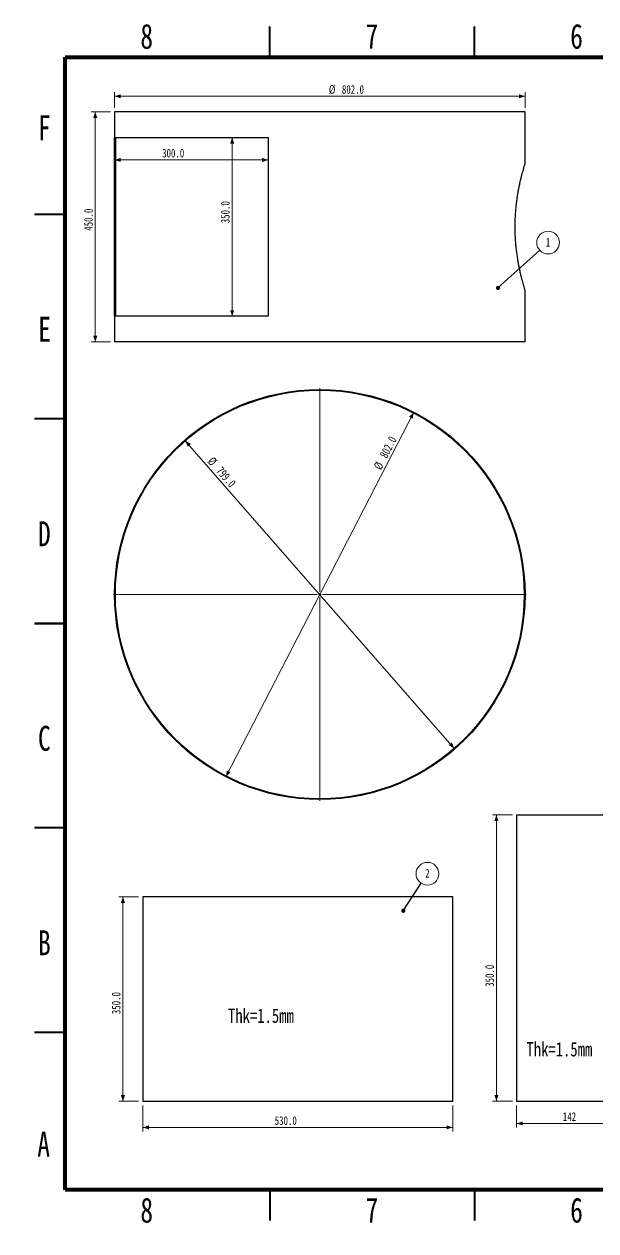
# Paper-space layout 'Sheet5' of a CAD drawing. Header units: millimetres. Extents: x 0 to 418, y 0 to 295.
# Drawn here: x 0 to 139.7, y 0 to 295 of the extents above; entities that cross this region are included whole.
import ezdxf

# ---------------------------------------------------------------- set-up
doc = ezdxf.new("R2010")
doc.units = ezdxf.units.MM
doc.styles.add('SLDTEXTSTYLE0', font='TXT', dxfattribs={"width": 0.75})
doc.dimstyles.new('SLDDIMSTYLE15', dxfattribs={"dimtxt": 2.116667, "dimasz": 1.5, "dimexe": 0, "dimexo": 0.0625, "dimgap": 0.529167, "dimtad": 1, "dimdec": 1, "dimlfac": 7, "dimrnd": 1e-09, "dimzin": 4, "dimdsep": 46, "dimtxsty": 'SLDTEXTSTYLE0', "dimsah": 1, "dimcen": 0.09, "dimadec": 0, "dimazin": 1, "dimtfac": 1, "dimtdec": 0, "dimtofl": 0, "dimtmove": 0, "dimatfit": 3, "dimfxl": 1, "dimfrac": 2, "dimtolj": 1, "dimtzin": 12, "dimarcsym": 0})
doc.dimstyles.new('SLDDIMSTYLE21', dxfattribs={"dimtxt": 2.116667, "dimasz": 1.5, "dimexe": 0, "dimexo": 0.0625, "dimgap": 0.529167, "dimtad": 1, "dimdec": 1, "dimlfac": 8, "dimrnd": 1e-09, "dimzin": 4, "dimdsep": 46, "dimtxsty": 'SLDTEXTSTYLE0', "dimsah": 1, "dimcen": 0, "dimadec": 0, "dimazin": 1, "dimtfac": 1, "dimtdec": 0, "dimtmove": 0, "dimatfit": 3, "dimfxl": 1, "dimfrac": 2, "dimtolj": 1, "dimtzin": 12, "dimarcsym": 0})
doc.dimstyles.new('SLDDIMSTYLE26', dxfattribs={"dimtxt": 2.116667, "dimasz": 1.5, "dimexe": 0, "dimexo": 0.0625, "dimgap": 0.529167, "dimtad": 1, "dimdec": 1, "dimlfac": 5, "dimrnd": 1e-09, "dimzin": 4, "dimdsep": 46, "dimtxsty": 'SLDTEXTSTYLE0', "dimsah": 1, "dimcen": 0.09, "dimadec": 0, "dimazin": 1, "dimtfac": 1, "dimtdec": 0, "dimtofl": 0, "dimtmove": 0, "dimatfit": 3, "dimfxl": 1, "dimfrac": 2, "dimtolj": 1, "dimtzin": 12, "dimarcsym": 0})
doc.dimstyles.new('SLDDIMSTYLE29', dxfattribs={"dimtxt": 2.116667, "dimasz": 1.5, "dimexe": 0, "dimexo": 0.0625, "dimgap": 0.529167, "dimtad": 1, "dimdec": 1, "dimlfac": 8, "dimrnd": 1e-09, "dimzin": 4, "dimdsep": 46, "dimtxsty": 'SLDTEXTSTYLE0', "dimsah": 1, "dimcen": 0.09, "dimadec": 0, "dimazin": 1, "dimtfac": 1, "dimtdec": 0, "dimtofl": 0, "dimtmove": 0, "dimatfit": 3, "dimfxl": 1, "dimfrac": 2, "dimtolj": 1, "dimtzin": 12, "dimarcsym": 0})
doc.dimstyles.new('SLDDIMSTYLE3', dxfattribs={"dimtxt": 0.18, "dimasz": 1, "dimexe": 0, "dimexo": 0.0625, "dimgap": 0, "dimtad": 0, "dimtih": 1, "dimtoh": 1, "dimdec": 0, "dimrnd": 1e-09, "dimzin": 0, "dimdsep": 46, "dimtxsty": 'Standard', "dimblk1": 'DOT', "dimblk2": 'DOT', "dimsah": 1, "dimcen": 0.09, "dimadec": 0, "dimazin": 0, "dimtfac": 1, "dimtdec": 0, "dimtofl": 0, "dimtmove": 0, "dimatfit": 3, "dimldrblk": 'DOT', "dimfxl": 1, "dimfrac": 2, "dimtolj": 1, "dimtzin": 0, "dimarcsym": 0})
doc.dimstyles.new('SLDDIMSTYLE31', dxfattribs={"dimtxt": 2.116667, "dimasz": 1.5, "dimexe": 0, "dimexo": 0.0625, "dimgap": 0.529167, "dimtad": 1, "dimdec": 0, "dimlfac": 5, "dimrnd": 1e-09, "dimzin": 12, "dimdsep": 46, "dimtxsty": 'SLDTEXTSTYLE0', "dimsah": 1, "dimcen": 0.09, "dimadec": 0, "dimazin": 3, "dimtfac": 1, "dimtdec": 0, "dimtofl": 0, "dimtmove": 0, "dimatfit": 3, "dimfxl": 1, "dimfrac": 2, "dimtolj": 1, "dimtzin": 12, "dimarcsym": 0})
doc.dimstyles.new('SLDDIMSTYLE33', dxfattribs={"dimtxt": 2.116667, "dimasz": 1.5, "dimexe": 0, "dimexo": 0.0625, "dimgap": 0.529167, "dimtad": 1, "dimdec": 1, "dimlfac": 5, "dimrnd": 1e-09, "dimzin": 12, "dimdsep": 46, "dimtxsty": 'SLDTEXTSTYLE0', "dimblk1": 'NONE', "dimblk2": 'NONE', "dimsah": 1, "dimcen": 0, "dimadec": 0, "dimazin": 3, "dimtfac": 1, "dimtdec": 0, "dimtofl": 0, "dimtmove": 0, "dimatfit": 3, "dimldrblk": 'NONE', "dimfxl": 1, "dimfrac": 2, "dimtolj": 1, "dimtzin": 12, "dimarcsym": 0})

# ---------------------------------------------------------------- blocks, each defined once
blk = doc.blocks.new('_D_73')
at = {"color": 7, "linetype": 'Continuous', "lineweight": 18, "transparency": 16777216}
for p, q in [((22.1, 274.6), (22.1, 278.4)), ((22.1, 277.4), (122.35, 277.4)), ((122.35, 274.6), (122.35, 278.4))]:
    blk.add_line(p, q, dxfattribs=at)
for points in [[(22.1, 277.4), (23.6, 276.9), (23.6, 277.9)], [(122.35, 277.4), (120.85, 277.9), (120.85, 276.9)]]:
    blk.add_solid(points, dxfattribs=at)
at = {"color": 7, "linetype": 'Continuous', "lineweight": 18, "transparency": 16777216, "char_height": 2.117, "attachment_point": 1, "style": 'SLDTEXTSTYLE0'}
for s, insert in [('%%c', (74.43, 280.13)), ('802.0', (77.62, 280.13))]:
    blk.add_mtext(s, dxfattribs=dict(at, insert=insert))
blk = doc.blocks.new('_D_74')
at = {"color": 7, "linetype": 'Continuous', "lineweight": 18, "transparency": 16777216}
for p, q in [((21.1, 273.6), (16.37, 273.6)), ((17.37, 273.6), (17.37, 217.35)), ((21.1, 217.35), (16.37, 217.35))]:
    blk.add_line(p, q, dxfattribs=at)
for points in [[(17.37, 273.6), (16.87, 272.1), (17.87, 272.1)], [(17.37, 217.35), (17.87, 218.85), (16.87, 218.85)]]:
    blk.add_solid(points, dxfattribs=at)
at = {"color": 7, "linetype": 'Continuous', "lineweight": 18, "transparency": 16777216, "insert": (14.64, 244.53), "char_height": 2.117, "attachment_point": 1, "rotation": 90, "style": 'SLDTEXTSTYLE0'}
blk.add_mtext('450.0', dxfattribs=at)
blk = doc.blocks.new('_D_75')
at = {"color": 7, "linetype": 'Continuous', "lineweight": 18, "transparency": 16777216}
for p, q in [((59.6, 266.35), (59.6, 260.83)), ((22.1, 261.83), (59.6, 261.83))]:
    blk.add_line(p, q, dxfattribs=at)
for points in [[(22.1, 261.83), (23.6, 261.33), (23.6, 262.33)], [(59.6, 261.83), (58.1, 262.33), (58.1, 261.33)]]:
    blk.add_solid(points, dxfattribs=at)
at = {"color": 7, "linetype": 'Continuous', "lineweight": 18, "transparency": 16777216, "insert": (33.71, 264.56), "char_height": 2.117, "attachment_point": 1, "style": 'SLDTEXTSTYLE0'}
blk.add_mtext('300.0', dxfattribs=at)
blk = doc.blocks.new('_D_76')
at = {"color": 7, "linetype": 'Continuous', "lineweight": 18, "transparency": 16777216}
blk.add_line((50.81, 267.35), (50.81, 223.6), dxfattribs=at)
for points in [[(50.81, 267.35), (50.31, 265.85), (51.31, 265.85)], [(50.81, 223.6), (51.31, 225.1), (50.31, 225.1)]]:
    blk.add_solid(points, dxfattribs=at)
at = {"color": 7, "linetype": 'Continuous', "lineweight": 18, "transparency": 16777216, "insert": (48.08, 246.36), "char_height": 2.117, "attachment_point": 1, "rotation": 90, "style": 'SLDTEXTSTYLE0'}
blk.add_mtext('350.0', dxfattribs=at)
blk = doc.blocks.new('SW_NOTE_71')
at = {"color": 0, "linetype": 'Continuous', "lineweight": 0}
blk.add_circle((2.06, 1.87), 2.78, dxfattribs=at)
at = {"color": 0, "linetype": 'Continuous', "lineweight": 0, "insert": (2.04, 3.03), "char_height": 2.12, "attachment_point": 2, "style": 'SLDTEXTSTYLE0'}
blk.add_mtext('1', dxfattribs=at)
blk = doc.blocks.new('_DOT')
at = {"color": 0, "linetype": 'ByBlock', "lineweight": -2}
blk.add_line((-0.5, 0), (-1, 0), dxfattribs=at)
at = {"color": 0, "linetype": 'ByBlock', "const_width": 0.5}
blk.add_lwpolyline([(-0.25, 0, 1), (0.25, 0, 1)], format="xyb", close=True, dxfattribs=at)
blk = doc.blocks.new('_D_77')
at = {"color": 7, "linetype": 'Continuous', "lineweight": 18, "transparency": 16777216}
blk.add_line((95.18, 200.14), (49.28, 111.02), dxfattribs=at)
for points in [[(95.18, 200.14), (94.05, 199.04), (94.93, 198.58)], [(49.28, 111.02), (50.41, 112.12), (49.52, 112.58)]]:
    blk.add_solid(points, dxfattribs=at)
at = {"color": 7, "linetype": 'Continuous', "lineweight": 18, "transparency": 16777216, "char_height": 2.117, "attachment_point": 1, "rotation": 62.7505, "style": 'SLDTEXTSTYLE0'}
for s, insert in [('802.0', (86.73, 189.7)), ('%%c', (85.27, 186.86))]:
    blk.add_mtext(s, dxfattribs=dict(at, insert=insert))
blk = doc.blocks.new('_D_78')
at = {"color": 7, "linetype": 'Continuous', "lineweight": 18, "transparency": 16777216}
blk.add_line((39.37, 193.19), (105.08, 117.97), dxfattribs=at)
for points in [[(39.37, 193.19), (39.98, 191.73), (40.73, 192.39)], [(105.08, 117.97), (104.47, 119.43), (103.72, 118.77)]]:
    blk.add_solid(points, dxfattribs=at)
at = {"color": 7, "linetype": 'Continuous', "lineweight": 18, "transparency": 16777216, "char_height": 2.117, "attachment_point": 1, "rotation": 311.1411, "style": 'SLDTEXTSTYLE0'}
for s, insert in [('%%c', (46.26, 189.45)), ('799.0', (48.36, 187.05))]:
    blk.add_mtext(s, dxfattribs=dict(at, insert=insert))
blk = doc.blocks.new('SW_CENTERMARKSYMBOL_11')
at = {"color": 0, "linetype": 'Continuous', "lineweight": 0}
for p, q in [((0, 0.625), (0, 50.4375)), ((-0.625, 0), (-50.4375, 0)), ((0, 0), (-0.3125, 0)), ((0, 0), (0, 0.3125)), ((0, 0), (0, -0.3125)), ((0, 0), (0.3125, 0)), ((0.625, 0), (50.4375, 0)), ((0, -0.625), (0, -50.4375))]:
    blk.add_line(p, q, dxfattribs=at)
blk = doc.blocks.new('_D_83')
at = {"color": 7, "linetype": 'Continuous', "lineweight": 18, "transparency": 16777216}
for p, q in [((28.97, 30.68), (28.97, 24.29)), ((104.69, 30.68), (104.69, 24.29)), ((28.97, 25.29), (104.69, 25.29))]:
    blk.add_line(p, q, dxfattribs=at)
for points in [[(28.97, 25.29), (30.47, 24.79), (30.47, 25.79)], [(104.69, 25.29), (103.19, 25.79), (103.19, 24.79)]]:
    blk.add_solid(points, dxfattribs=at)
at = {"color": 7, "linetype": 'Continuous', "lineweight": 18, "transparency": 16777216, "insert": (61.2, 28.02), "char_height": 2.117, "attachment_point": 1, "style": 'SLDTEXTSTYLE0'}
blk.add_mtext('530.0', dxfattribs=at)
blk = doc.blocks.new('_D_84')
at = {"color": 7, "linetype": 'Continuous', "lineweight": 18, "transparency": 16777216}
for p, q in [((27.97, 81.68), (23.13, 81.68)), ((24.13, 81.68), (24.13, 31.68)), ((27.97, 31.68), (23.13, 31.68))]:
    blk.add_line(p, q, dxfattribs=at)
for points in [[(24.13, 81.68), (23.63, 80.18), (24.63, 80.18)], [(24.13, 31.68), (24.63, 33.18), (23.63, 33.18)]]:
    blk.add_solid(points, dxfattribs=at)
at = {"color": 7, "linetype": 'Continuous', "lineweight": 18, "transparency": 16777216, "insert": (21.41, 52.99), "char_height": 2.117, "attachment_point": 1, "rotation": 90, "style": 'SLDTEXTSTYLE0'}
blk.add_mtext('350.0', dxfattribs=at)
blk = doc.blocks.new('SW_NOTE_72')
at = {"color": 0, "linetype": 'Continuous', "lineweight": 0}
blk.add_circle((1.52, 2.33), 2.78, dxfattribs=at)
at = {"color": 0, "linetype": 'Continuous', "lineweight": 0, "insert": (1.5, 3.49), "char_height": 2.12, "attachment_point": 2, "style": 'SLDTEXTSTYLE0'}
blk.add_mtext('2', dxfattribs=at)
blk = doc.blocks.new('_D_85')
at = {"color": 7, "linetype": 'Continuous', "lineweight": 18, "transparency": 16777216}
for p, q in [((120.31, 30.68), (120.31, 25.26)), ((148.69, 30.68), (148.69, 25.26)), ((120.31, 26.26), (148.69, 26.26))]:
    blk.add_line(p, q, dxfattribs=at)
for points in [[(120.31, 26.26), (121.81, 25.76), (121.81, 26.76)], [(148.69, 26.26), (147.19, 26.76), (147.19, 25.76)]]:
    blk.add_solid(points, dxfattribs=at)
at = {"color": 7, "linetype": 'Continuous', "lineweight": 18, "transparency": 16777216, "insert": (131.59, 28.99), "char_height": 2.117, "attachment_point": 1, "style": 'SLDTEXTSTYLE0'}
blk.add_mtext('142', dxfattribs=at)
blk = doc.blocks.new('_D_86')
at = {"color": 7, "linetype": 'Continuous', "lineweight": 18, "transparency": 16777216}
for p, q in [((119.31, 101.68), (114.37, 101.68)), ((115.37, 101.68), (115.37, 31.68)), ((119.31, 31.68), (114.37, 31.68))]:
    blk.add_line(p, q, dxfattribs=at)
for points in [[(115.37, 101.68), (114.87, 100.18), (115.87, 100.18)], [(115.37, 31.68), (115.87, 33.18), (114.87, 33.18)]]:
    blk.add_solid(points, dxfattribs=at)
at = {"color": 7, "linetype": 'Continuous', "lineweight": 18, "transparency": 16777216, "insert": (112.64, 59.67), "char_height": 2.117, "attachment_point": 1, "rotation": 90, "style": 'SLDTEXTSTYLE0'}
blk.add_mtext('350.0', dxfattribs=at)
blk = doc.blocks.new('_D_90')
at = {"color": 7, "linetype": 'Continuous', "lineweight": 18, "transparency": 16777216, "insert": (214.43, 58.91), "char_height": 2.117, "attachment_point": 1, "rotation": 53.8101, "style": 'SLDTEXTSTYLE0'}
blk.add_mtext('R399.5', dxfattribs=at)
blk = doc.blocks.new('_NONE')

psp = doc.layouts.new('Sheet5')

# ---------------------------------------------------------------- linework, layer by layer
at = {"color": 7, "linetype": 'Continuous', "lineweight": 35}
for p, q in [((60, 287), (60, 294.5)), ((110, 287), (110, 294.5)), ((10, 248.5), (2.5, 248.5)), ((10, 198.5), (2.5, 198.5)), ((2.5, 148.5), (10, 148.5)), ((10, 148.5), (2.5, 148.5)), ((10, 98.5), (2.5, 98.5)), ((10, 48.5), (2.5, 48.5)), ((60, 10), (60, 2.5)), ((110, 10), (110, 2.5))]:
    psp.add_line(p, q, dxfattribs=at)
at = {"color": 7, "linetype": 'Continuous', "lineweight": 70}
for p, q in [((10, 10), (10, 287)), ((10, 287), (410, 287)), ((410, 10), (10, 10))]:
    psp.add_line(p, q, dxfattribs=at)
at = {"color": 7, "linetype": 'Continuous', "lineweight": 25}
for p, q in [((22.101, 273.601), (22.101, 267.351)), ((122.351, 273.601), (22.101, 273.601)), ((122.351, 261.095), (122.351, 273.601)), ((22.101, 267.351), (59.601, 267.351)), ((22.101, 223.601), (22.101, 267.351)), ((22.289, 267.351), (22.289, 223.601)), ((59.601, 267.351), (59.601, 223.601)), ((122.351, 217.351), (122.351, 229.851)), ((22.101, 223.601), (22.101, 217.351)), ((59.601, 223.601), (22.101, 223.601)), ((122.351, 217.351), (22.101, 217.351)), ((120.309, 101.675), (120.309, 31.675)), ((148.695, 101.675), (120.309, 101.675)), ((28.971, 81.678), (28.971, 31.678)), ((104.686, 81.678), (28.971, 81.678)), ((104.686, 31.678), (104.686, 81.678)), ((28.971, 31.678), (104.686, 31.678)), ((120.309, 31.675), (148.695, 31.675))]:
    psp.add_line(p, q, dxfattribs=at)
for radius in [50.125, 49.938]:
    psp.add_circle((72.226, 155.581), radius, dxfattribs=at)
psp.add_open_spline([(122.349, 261.095), (122.35, 261.097), (122.355, 261.114), (122.333, 261.043), (122.282, 260.877), (122.197, 260.601), (122.088, 260.235), (121.952, 259.77), (121.793, 259.211), (121.616, 258.559), (121.425, 257.821), (121.224, 256.992), (121.016, 256.078), (120.809, 255.081), (120.607, 254.006), (120.417, 252.855), (120.248, 251.654), (120.103, 250.411), (119.988, 249.138), (119.905, 247.819), (119.859, 246.507), (119.849, 245.21), (119.873, 243.943), (119.93, 242.672), (120.02, 241.432), (120.137, 240.23), (120.277, 239.076), (120.44, 237.952), (120.621, 236.87), (120.816, 235.834), (121.02, 234.856), (121.228, 233.939), (121.434, 233.098), (121.631, 232.338), (121.815, 231.663), (121.98, 231.081), (122.116, 230.621), (122.221, 230.274), (122.294, 230.034), (122.342, 229.88), (122.348, 229.86), (122.351, 229.851)], degree=3, knots=[0, 0, 0, 0, 0.00346541, 0.02971876, 0.05637474, 0.08145152, 0.10687368, 0.13246925, 0.15841724, 0.18412167, 0.21016852, 0.23638743, 0.262958, 0.28964567, 0.31671336, 0.34397558, 0.37164133, 0.39817862, 0.42512521, 0.45228319, 0.47987966, 0.50524168, 0.53097808, 0.5569045, 0.58321886, 0.60825753, 0.63363216, 0.65917488, 0.68505891, 0.71107643, 0.73744334, 0.76398666, 0.79089229, 0.81770728, 0.8447123, 0.87232832, 0.90016144, 0.92470502, 0.9495762, 0.97461532, 1, 1, 1, 1], dxfattribs=at)

# ---------------------------------------------------------------- block references
at = {"color": 7, "linetype": 'Continuous', "lineweight": 0}
for name, p in [('SW_NOTE_71', (125.933, 239.757)), ('SW_CENTERMARKSYMBOL_11', (72.226, 155.581)), ('SW_NOTE_72', (97, 84.989))]:
    psp.add_blockref(name, p, dxfattribs=at)

# ---------------------------------------------------------------- texts
at = {"color": 7, "linetype": 'Continuous', "lineweight": 0, "style": 'SLDTEXTSTYLE0'}
for s, insert, char_height, attachment_point in [('8', (29.939, 295.114), 6.096, 2), ('7', (84.939, 295.114), 6.096, 2), ('6', (134.939, 295.114), 6.096, 2), ('F', (4.937, 272.726), 6.096, 2), ('E', (5.011, 223.476), 6.096, 2), ('D', (4.93, 173.476), 6.096, 2), ('C', (4.937, 123.476), 6.096, 2), ('B', (4.953, 73.476), 6.096, 2), ('Thk=1.5mm', (49.802, 54.356), 3.5, 1), ('Thk=1.5mm', (122.709, 46.156), 3.5, 1), ('A', (4.757, 24.226), 6.096, 2), ('8', (29.939, 8.114), 6.096, 2), ('7', (84.939, 8.114), 6.096, 2), ('6', (134.939, 8.114), 6.096, 2)]:
    psp.add_mtext(s, dxfattribs=dict(at, insert=insert, char_height=char_height, attachment_point=attachment_point))

# ---------------------------------------------------------------- dimensions: what is measured, and where the dimension line sits
at = {"color": 7, "linetype": 'Continuous', "lineweight": 18}
dim = psp.add_linear_dim(base=(122.351, 277.397), p1=(22.101, 273.601), p2=(122.351, 273.601), text='%%c<>', dimstyle='SLDDIMSTYLE29', dxfattribs=at)
dim.commit()
dim.dimension.update_dxf_attribs({"geometry": '_D_73', "text_midpoint": (79.543, 277.397), "dimtype": 160})
for base, p1, p2, angle, dimstyle, picture, middle in [((17.366, 217.351), (22.101, 273.601), (22.101, 217.351), 90, 'SLDDIMSTYLE29', '_D_74', (17.366, 248.05)), ((50.812, 223.601), (59.601, 267.351), (59.601, 223.601), 90, 'SLDDIMSTYLE29', '_D_76', (50.812, 249.874)), ((115.372, 31.675), (120.309, 101.675), (120.309, 31.675), 90, 'SLDDIMSTYLE26', '_D_86', (115.372, 63.187)), ((24.134, 31.678), (28.971, 81.678), (28.971, 31.678), 90, 'SLDDIMSTYLE15', '_D_84', (24.134, 56.512)), ((104.686, 25.294), (28.971, 31.678), (104.686, 31.678), 0, 'SLDDIMSTYLE15', '_D_83', (64.717, 25.294)), ((148.695, 26.264), (120.309, 31.675), (148.695, 31.675), 0, 'SLDDIMSTYLE31', '_D_85', (133.94, 26.264))]:
    dim = psp.add_linear_dim(base=base, p1=p1, p2=p2, angle=angle, dimstyle=dimstyle, dxfattribs=at)
    dim.commit()
    dim.dimension.update_dxf_attribs({"geometry": picture, "text_midpoint": middle, "dimtype": 160})
dim = psp.add_linear_dim(base=(59.601, 261.833), p1=(22.101, 267.351), p2=(59.601, 267.351), dimstyle='SLDDIMSTYLE29', dxfattribs=at)
dim.commit()
dim.dimension.update_dxf_attribs({"geometry": '_D_75', "text_midpoint": (37.231, 261.833), "dimtype": 160})
for p1, p2, picture, middle in [((95.177, 200.143), (49.276, 111.019), '_D_77', (90.054, 190.196)), ((39.371, 193.188), (105.081, 117.973), '_D_78', (47.542, 183.835))]:
    dim = psp.add_diameter_dim_2p(p1=p1, p2=p2, dimstyle='SLDDIMSTYLE21', dxfattribs=at)
    dim.commit()
    dim.dimension.update_dxf_attribs({"geometry": picture, "text_midpoint": middle, "dimtype": 163})
dim = psp.add_radius_dim(center=(270.621, 131.17), mpoint=(0, 0), dimstyle='SLDDIMSTYLE33', dxfattribs=at)
dim.commit()
dim.dimension.update_dxf_attribs({"geometry": '_D_90', "text_midpoint": (219.069, 60.707), "dimtype": 164})

# ---------------------------------------------------------------- leaders
at = {"color": 7, "linetype": 'Continuous', "lineweight": 0}
for points in [[(115.73, 230.534), (125.933, 239.757)], [(92.61, 78.252), (97, 84.989)]]:
    psp.add_leader(points, dimstyle='SLDDIMSTYLE3', dxfattribs=at)

doc.saveas('drawing.dxf')
